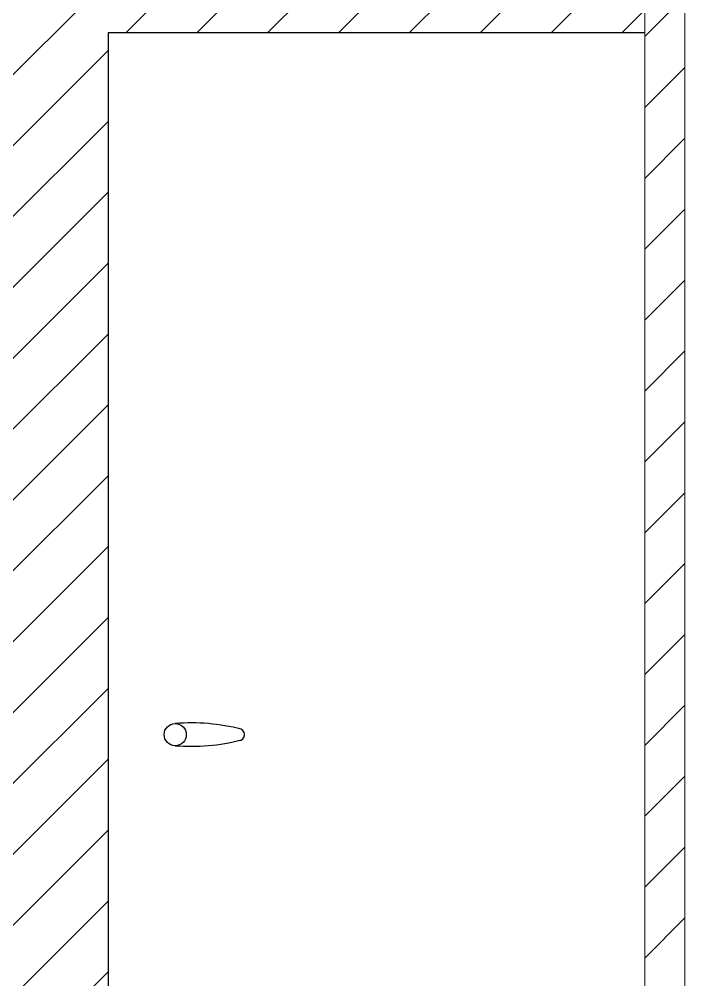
# Model space of a CAD drawing. Header units: millimetres. Extents: x -215875 to 28542, y -2277 to 9297.
# Drawn here: x 22268 to 23098, y 3230 to 4428 of the extents above; entities that cross this region are included whole.
import ezdxf

# ---------------------------------------------------------------- set-up
doc = ezdxf.new("R2010")
doc.units = ezdxf.units.MM
doc.header["$MEASUREMENT"] = 0
doc.linetypes.add('HIDDEN', pattern=[9.525, 6.35, -3.175])
doc.layers.get('0').update_dxf_attribs({"lineweight": 25})
for name, color, linetype, lineweight in [('D', 3, 'Continuous', 13), ('H', 2, 'HIDDEN', 15), ('S', 4, 'Continuous', 15)]:
    doc.layers.add(name, color=color, linetype=linetype, lineweight=lineweight)

msp = doc.modelspace()

# ---------------------------------------------------------------- hatches: boundary and pattern name
at = {"layer": 'D', "ltscale": 10}
h = msp.add_hatch(dxfattribs=at)
h.set_pattern_fill('ANSI31', color=256, scale=500, style=0)
h.set_pattern_definition([(45, (239188.677, 22943.6), (-44.194174, 44.194174), [])])
h.paths.add_polyline_path([(21017.105, 4410.686), (20347.889, 4410.686), (20347.889, 5323.751), (23047.889, 5323.751), (23047.889, 4410.686), (22378.673, 4410.686), (22378.673, 2623.751), (22247.889, 2623.751), (22247.889, 4463.751), (21147.889, 4463.751), (21147.889, 2623.751), (21017.105, 2623.751)])
at = {"layer": 'H', "ltscale": 5}
h = msp.add_hatch(dxfattribs=at)
h.set_pattern_fill('ANSI31', color=256, scale=500, style=0)
h.set_pattern_definition([(45, (238722.46, 23239.68), (-44.194174, 44.194174), [])])
h.paths.add_polyline_path([(23097.889, 2573.751), (23097.889, 5323.751), (23047.889, 5323.751), (23047.889, 2623.751), (20347.889, 2623.751), (20347.889, 5323.751), (20297.889, 5323.751), (20297.889, 2573.751)])
h.paths.add_polyline_path([(23097.889, 5323.751), (23047.889, 5323.751)], flags=16)
h.paths.add_polyline_path([(20297.889, 5323.751), (20347.889, 5323.751)], flags=16)

# ---------------------------------------------------------------- linework, layer by layer
for p, q in [((22378.673, 4410.686), (22378.673, 2623.751)), ((23047.889, 4410.686), (22378.673, 4410.686))]:
    msp.add_line(p, q)
msp.add_circle((22462.297, 3535.584), 13.838)
for centre, radius, start, end in [((22481.927, 3297.701), 252.485, 75.656554, 94.459065), ((22541.313, 3535.584), 7.438, 272.871294, 87.128706), ((22481.927, 3773.467), 252.485, 265.540935, 284.343446)]:
    msp.add_arc(centre, radius, start, end)
at = {"layer": 'S', "linetype": 'Continuous'}
for p, q in [((23047.889, 2623.751), (23047.889, 5323.751)), ((23097.889, 2573.751), (23097.889, 5323.751))]:
    msp.add_line(p, q, dxfattribs=at)

doc.saveas('drawing.dxf')
